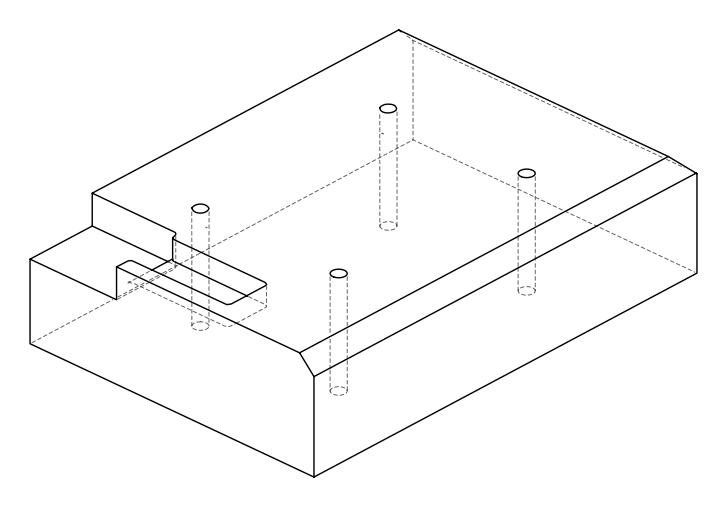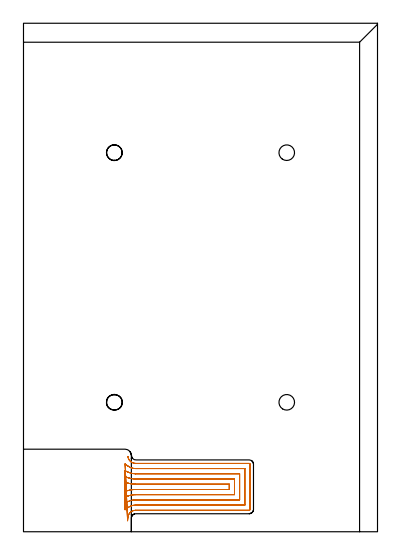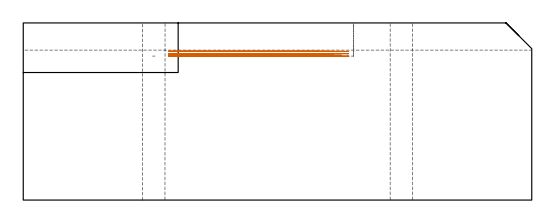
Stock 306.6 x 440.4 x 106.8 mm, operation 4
(PLAN: 20 operations, 15 tool changes, 122.8 min)
(1 AREA_MILL | FG_CHAMFER_SURFACE | UGT0205_001 | 14.7 min | 41221 mm3)
(2 AREA_MILL_1 | FG_CHAMFER_SURFACE_1 | UGT0205_001 | 20.99 min | 51564 mm3)
(3 MILL_OPEN_POCKET | POCKET_OPEN | NXT0201_013 | Follow Part, ap 2.5, ae 75% | 42.92 min | 199506 mm3)
(4 MILL_OPEN_POCKET_1 | POCKET_OPEN_1 | UGT0201_014 | Follow Part, ap 1.5, ae 75% | 39.91 min | 104419 mm3)
(5 SPOT_DRILL | STEP1HOLE | NXT0321_9005460120000 | 0.03 min | 0 mm3)
(6 SPOT_DRILL_1 | STEP1HOLE_1 | NXT0321_9005460120000 | 0.03 min | 6 mm3)
(7 SPOT_DRILL_2 | STEP1HOLE_2 | NXT0321_9005460120000 | 0.03 min | 0 mm3)
(8 SPOT_DRILL_3 | STEP1HOLE_3 | NXT0321_9005460120000 | 0.03 min | 2 mm3)
(9 DRILL_BLIND_HOLE_INTO_CENTER | STEP1HOLE | UGT0301_205 | 0.06 min | 0 mm3)
(10 GUN_DRILL_THROUGH_HOLE | STEP1HOLE | UGT0307_005 | 0.52 min | 4658 mm3)
(11 DRILL_TO_ENLARGE_THROUGH_HOLE | STEP1HOLE | NXT0301_102 | 0.45 min | 7730 mm3)
(12 DRILL_BLIND_HOLE_INTO_CENTER_1 | STEP1HOLE_1 | UGT0301_205 | 0.06 min | 684 mm3)
(13 GUN_DRILL_THROUGH_HOLE_1 | STEP1HOLE_1 | UGT0307_005 | 0.52 min | 5135 mm3)
(14 DRILL_TO_ENLARGE_THROUGH_HOLE_1 | STEP1HOLE_1 | NXT0301_102 | 0.45 min | 9407 mm3)
(15 DRILL_BLIND_HOLE_INTO_CENTER_2 | STEP1HOLE_2 | UGT0301_205 | 0.06 min | 0 mm3)
(16 GUN_DRILL_THROUGH_HOLE_2 | STEP1HOLE_2 | UGT0307_005 | 0.52 min | 4676 mm3)
(17 DRILL_TO_ENLARGE_THROUGH_HOLE_2 | STEP1HOLE_2 | NXT0301_102 | 0.45 min | 7721 mm3)
(18 DRILL_BLIND_HOLE_INTO_CENTER_3 | STEP1HOLE_3 | UGT0301_205 | 0.06 min | 708 mm3)
(19 GUN_DRILL_THROUGH_HOLE_3 | STEP1HOLE_3 | UGT0307_005 | 0.52 min | 5113 mm3)
(20 DRILL_TO_ENLARGE_THROUGH_HOLE_3 | STEP1HOLE_3 | NXT0301_102 | 0.45 min | 9411 mm3)
(TOOL UGT0205_001 | Chamfer Mill 20 x 3 x 45 deg. | D20 FL50 Z2)
(TOOL NXT0201_013 | ENDMILL 10mm | D10 FL30 Z4)
(TOOL UGT0201_014 | End mill 6 mm | D6 FL24 Z4)
(TOOL NXT0321_9005460120000 | NC Spot Drill, 142deg, 12mm, Carbide, Uncoated | D12 PA142 FL30 Z2)
(TOOL UGT0301_205 | Twist Drill 8.9 mm | D8.9 PA118 FL78 Z2)
(TOOL UGT0307_005 | Gun Drill 8.3 mm | D8.3 PA130 FL24 Z1)
(TOOL NXT0301_102 | Carbide Drill 13.5mm [860.1-1350-108A1-MM 2214] | D13.5 PA140 FL123 Z2)
(OP 4 MILL_OPEN_POCKET_1, part 2 of 2)
G0 Z116.8
X87.512 Y34.86
Z89.657
G1 X90.4 Y35.674 F250.
G2 X97.1 Y36.6 R24.7 F500.
G1 X178.2
Y41.2
X97.1
G2 X90.4 Y42.126 R24.7
G1 X87.512 Y42.94 F250.
X87.57 Y29.961 F500.
X90.4 Y30.956 F250.
G2 X97.1 Y32.1 R20.2 F500.
G1 X182.7
Y45.7
X97.1
G2 X90.4 Y46.844 R20.2
G1 X87.57 Y47.839 F250.
X87.687 Y24.818 F500.
X90.4 Y26.099 F250.
G2 X97.1 Y27.6 R15.7 F500.
G1 X187.2
Y50.2
X97.1
G2 X90.4 Y51.701 R15.7
G1 X87.687 Y52.982 F250.
X87.996 Y19.08 F500.
X90.4 Y20.875 F250.
G2 X97.1 Y23.1 R11.2 F500.
G1 X191.7
Y54.7
X97.1
G2 X90.4 Y56.925 R11.2
G1 X87.996 Y58.72 F250.
X90.146 Y9.547 F500.
X90.43 Y12.533 F250.
G2 X97.1 Y18.6 R6.7 F500.
G1 X195.5
G3 X196.2 Y19.3 R0.7
G1 Y58.5
G3 X195.5 Y59.2 R0.7
G1 X97.1
G2 X90.432 Y65.243 R6.7
G0 Z116.8
X87.512 Y34.86
Z88.229
G1 X90.4 Y35.674 F250.
G2 X97.1 Y36.6 R24.7 F500.
G1 X178.2
Y41.2
X97.1
G2 X90.4 Y42.126 R24.7
G1 X87.512 Y42.94 F250.
X87.57 Y29.961 F500.
X90.4 Y30.956 F250.
G2 X97.1 Y32.1 R20.2 F500.
G1 X182.7
Y45.7
X97.1
G2 X90.4 Y46.844 R20.2
G1 X87.57 Y47.839 F250.
X87.687 Y24.818 F500.
X90.4 Y26.099 F250.
G2 X97.1 Y27.6 R15.7 F500.
G1 X187.2
Y50.2
X97.1
G2 X90.4 Y51.701 R15.7
G1 X87.687 Y52.982 F250.
X87.996 Y19.08 F500.
X90.4 Y20.875 F250.
G2 X97.1 Y23.1 R11.2 F500.
G1 X191.7
Y54.7
X97.1
G2 X90.4 Y56.925 R11.2
G1 X87.996 Y58.72 F250.
X90.146 Y9.547 F500.
X90.43 Y12.533 F250.
G2 X97.1 Y18.6 R6.7 F500.
G1 X195.5
G3 X196.2 Y19.3 R0.7
G1 Y58.5
G3 X195.5 Y59.2 R0.7
G1 X97.1
G2 X90.432 Y65.243 R6.7
G0 Z116.8
X87.512 Y34.86
Z86.8
G1 X90.4 Y35.674 F250.
G2 X97.1 Y36.6 R24.7 F500.
G1 X178.2
Y41.2
X97.1
G2 X90.4 Y42.126 R24.7
G1 X87.512 Y42.94 F250.
X87.57 Y29.961 F500.
X90.4 Y30.956 F250.
G2 X97.1 Y32.1 R20.2 F500.
G1 X182.7
Y45.7
X97.1
G2 X90.4 Y46.844 R20.2
G1 X87.57 Y47.839 F250.
X87.687 Y24.818 F500.
X90.4 Y26.099 F250.
G2 X97.1 Y27.6 R15.7 F500.
G1 X187.2
Y50.2
X97.1
G2 X90.4 Y51.701 R15.7
G1 X87.687 Y52.982 F250.
X87.996 Y19.08 F500.
X90.4 Y20.875 F250.
G2 X97.1 Y23.1 R11.2 F500.
G1 X191.7
Y54.7
X97.1
G2 X90.4 Y56.925 R11.2
G1 X87.996 Y58.72 F250.
X90.146 Y9.547 F500.
X90.43 Y12.533 F250.
G2 X97.1 Y18.6 R6.7 F500.
G1 X195.5
G3 X196.2 Y19.3 R0.7
G1 Y58.5
G3 X195.5 Y59.2 R0.7
G1 X97.1
G2 X90.432 Y65.243 R6.7
G0 Z116.8
M5
M2
